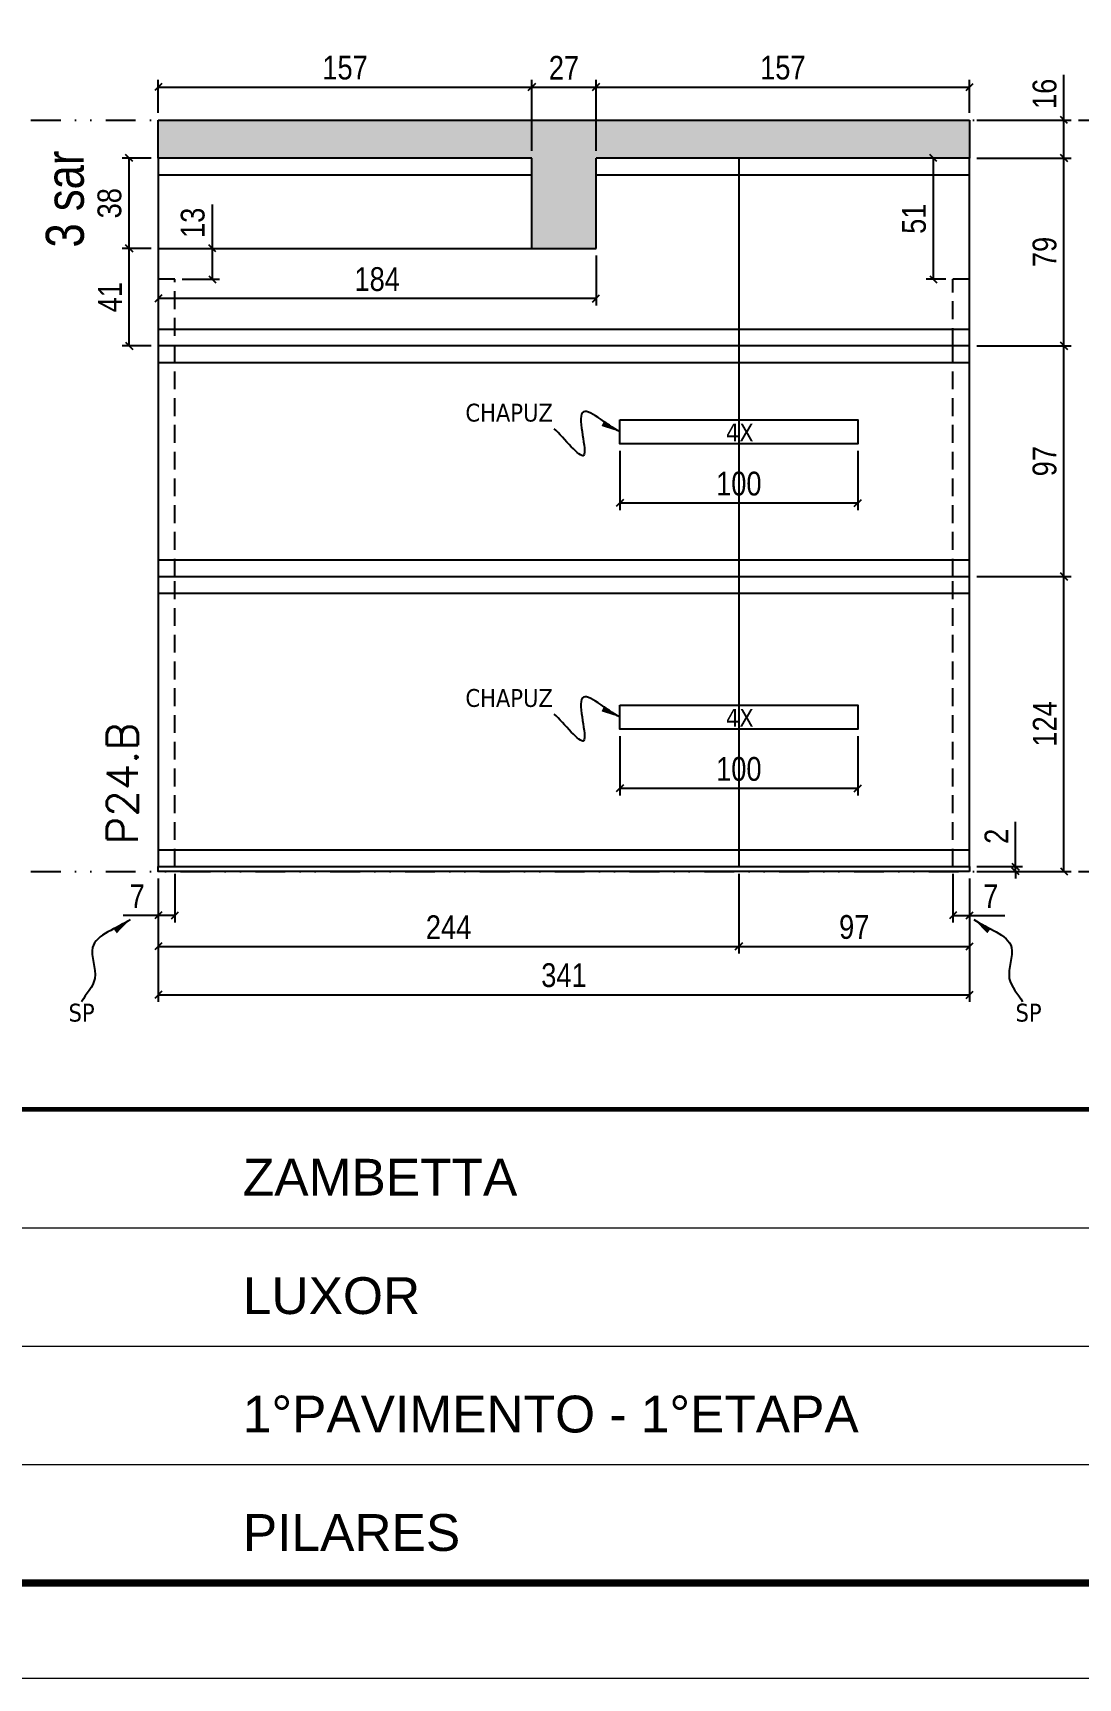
# Model space of a CAD drawing. Extents: x 14400 to 24104, y -21631 to 6985.
# Drawn here: x 19792 to 20232, y -957 to -265 of the extents above; entities that cross this region are included whole.
import ezdxf

# ---------------------------------------------------------------- set-up
doc = ezdxf.new("R2010")
doc.units = 0
for name, pattern in [('CONTINUO', [0]), ('DASHED', [0.75, 0.5, -0.25]), ('DIVIDE2', [0.625, 0.25, -0.125, 0, -0.125, 0, -0.125]), ('HIDDEN', [0.375, 0.25, -0.125])]:
    doc.linetypes.add(name, pattern=pattern)
for name, color, linetype in [('COTA', 241, 'Continuous'), ('NOMENCLATURA', 7, 'Continuous'), ('Nível', 160, 'Continuous'), ('Painéis', 200, 'Continuous'), ('SARR_2.2x10', 60, 'Continuous'), ('SARR_2.2x7', 40, 'Continuous'), ('texto', 7, 'Continuous')]:
    doc.layers.add(name, color=color, linetype=linetype)
for name, color, linetype, lineweight in [('Folhas', 255, 'Continuous', 9), ('SARRAFO DE PRESSAO', 251, 'DASHED', 9), ('Texto Seção', 7, 'Continuous', 15)]:
    doc.layers.add(name, color=color, linetype=linetype, lineweight=lineweight)
doc.styles.add('ARIAL', font='arial.ttf')
doc.styles.add('ARIAL_NARROW', font='ARIALN.TTF', dxfattribs={"height": 0.2})
doc.styles.add('COTA TECNICA', font='techl___.ttf', dxfattribs={"height": 10})
doc.styles.add('COTA TECNICA-50', font='techl___.ttf', dxfattribs={"height": 10})
doc.styles.add('REGUA-120', font='ROMANS.shx', dxfattribs={"height": 15})
doc.styles.get("Standard").update_dxf_attribs({"font": 'arial.ttf'})
doc.dimstyles.new('COTA PAINEL-50', dxfattribs={"dimtxt": 10, "dimasz": 3, "dimexe": 3, "dimexo": 3, "dimgap": 3, "dimtad": 1, "dimdec": 1, "dimzin": 12, "dimdsep": 46, "dimtxsty": 'COTA TECNICA-50', "dimblk1": 'OBLIQUE', "dimblk2": 'OBLIQUE', "dimsah": 1, "dimcen": 0.9, "dimclrd": 4, "dimclre": 4, "dimclrt": 240, "dimadec": 1, "dimazin": 3, "dimtfac": 1, "dimtdec": 1, "dimtmove": 0, "dimatfit": 3, "dimfxl": 1, "dimtolj": 1, "dimtzin": 12, "dimarcsym": 0})
doc.dimstyles.new('PAINEL', dxfattribs={"dimtxt": 10, "dimasz": 3, "dimexe": 3, "dimexo": 3, "dimgap": 3, "dimtad": 1, "dimdec": 1, "dimzin": 12, "dimdsep": 46, "dimtxsty": 'COTA TECNICA', "dimblk1": 'OBLIQUE', "dimblk2": 'OBLIQUE', "dimsah": 1, "dimcen": 0.9, "dimclrd": 4, "dimclre": 4, "dimclrt": 240, "dimadec": 1, "dimazin": 3, "dimtfac": 1, "dimtdec": 1, "dimtmove": 0, "dimatfit": 3, "dimfxl": 1, "dimtolj": 1, "dimtzin": 12, "dimarcsym": 0})
doc.dimstyles.get("Standard").update_dxf_attribs({"dimtxt": 0.18, "dimasz": 0.18, "dimexe": 0.18, "dimexo": 0.0625, "dimgap": 0.09, "dimtad": 0, "dimtih": 1, "dimtoh": 1, "dimdec": 4, "dimzin": 0, "dimdsep": 46, "dimtxsty": 'Standard', "dimcen": 0.09, "dimadec": 0, "dimazin": 0, "dimtfac": 1, "dimtdec": 4, "dimtofl": 0, "dimtmove": 0, "dimatfit": 3, "dimfxl": 1, "dimtolj": 1, "dimtzin": 0, "dimarcsym": 0})

# ---------------------------------------------------------------- blocks, each defined once
blk = doc.blocks.new('9999999999')
at = {"color": 30, "linetype": 'CONTINUO'}
for p, q in [((98564.56, 34379.64), (99583.98, 34379.64)), ((98564.56, 34329.83), (99487.98, 34329.83)), ((98564.56, 34280.02), (99487.98, 34280.02))]:
    blk.add_line(p, q, dxfattribs=at)
at = {"color": 30, "linetype": 'CONTINUO', "const_width": 2}
blk.add_lwpolyline([(99583.98, 34230.21), (99583.98, 34414.45, 0.414214), (99568.98, 34429.45), (98228.98, 34429.45, 0.414214), (98213.98, 34414.45), (98213.98, 34245.21, 0.414214), (98228.98, 34230.21), (99583.98, 34230.21)], format="xyb", dxfattribs=at)
at = {"layer": 'Folhas'}
blk.add_lwpolyline([(98138.98, 34190.21), (99623.98, 34190.21), (99623.98, 35240.21), (98138.98, 35240.21)], close=True, dxfattribs=at)
at = {"layer": 'Folhas', "color": 30, "const_width": 3}
blk.add_lwpolyline([(98213.98, 34230.21), (99583.98, 34230.21), (99583.98, 35200.21), (98213.98, 35200.21)], close=True, dxfattribs=at)
at = {"color": 7, "linetype": 'Continuous', "ltscale": 5, "style": 'ARIAL'}
for s, height, p in [('ZAMBETTA', 15.483, (98837.68, 34393.13)), ('LUXOR', 15.483, (98837.68, 34343.32)), ('1°PAVIMENTO - 1°ETAPA', 15.4829, (98837.68, 34293.51)), ('PILARES', 15.483, (98837.68, 34243.7))]:
    blk.add_text(s, height=height, dxfattribs=at).set_placement(p)
blk = doc.blocks.new('_Oblique')
at = {"color": 0, "linetype": 'ByBlock', "lineweight": -2}
blk.add_line((-0.5, -0.5), (0.5, 0.5), dxfattribs=at)
blk = doc.blocks.new('*D1555')
at = {"layer": 'COTA', "color": 4, "lineweight": -2, "transparency": 16777216}
for p, q in [((19845.13, -620.44), (19845.13, -638.95)), ((19852.13, -618.44), (19852.13, -638.95)), ((19845.13, -635.95), (19830.4, -635.95)), ((19852.13, -635.95), (19845.13, -635.95))]:
    blk.add_line(p, q, dxfattribs=at)
at = {"layer": 'Defpoints', "color": 0, "transparency": 16777216}
for p in [(19852.13, -615.44), (19845.13, -617.44), (19845.13, -635.95)]:
    blk.add_point(p, dxfattribs=at)
at = {"layer": 'COTA', "color": 4, "lineweight": -2, "transparency": 16777216, "xscale": 3, "yscale": 3, "zscale": 3, "rotation": 180}
blk.add_blockref('_Oblique', (19845.13, -635.95), dxfattribs=at)
at = {"layer": 'COTA', "color": 4, "lineweight": -2, "transparency": 16777216, "xscale": 3, "yscale": 3, "zscale": 3}
blk.add_blockref('_Oblique', (19852.13, -635.95), dxfattribs=at)
at = {"layer": 'COTA', "color": 240, "transparency": 16777216, "insert": (19836.27, -627.88), "char_height": 10, "attachment_point": 5, "style": 'COTA TECNICA-50'}
blk.add_mtext('\\A1;7', dxfattribs=at)
blk = doc.blocks.new('*D1556')
at = {"layer": 'COTA', "color": 4, "lineweight": -2, "transparency": 16777216}
for p, q in [((20179.13, -618.44), (20179.13, -638.95)), ((20186.13, -620.44), (20186.13, -638.95)), ((20179.13, -635.95), (20186.13, -635.95)), ((20186.13, -635.95), (20200.86, -635.95))]:
    blk.add_line(p, q, dxfattribs=at)
at = {"layer": 'Defpoints', "color": 0, "transparency": 16777216}
for p in [(20179.13, -615.44), (20186.13, -617.44), (20186.13, -635.95)]:
    blk.add_point(p, dxfattribs=at)
at = {"layer": 'COTA', "color": 4, "lineweight": -2, "transparency": 16777216, "xscale": 3, "yscale": 3, "zscale": 3, "rotation": 180}
blk.add_blockref('_Oblique', (20179.13, -635.95), dxfattribs=at)
at = {"layer": 'COTA', "color": 4, "lineweight": -2, "transparency": 16777216, "xscale": 3, "yscale": 3, "zscale": 3}
blk.add_blockref('_Oblique', (20186.13, -635.95), dxfattribs=at)
at = {"layer": 'COTA', "color": 240, "transparency": 16777216, "insert": (20195, -627.88), "char_height": 10, "attachment_point": 5, "style": 'COTA TECNICA-50'}
blk.add_mtext('\\A1;7', dxfattribs=at)
blk = doc.blocks.new('*D1557')
at = {"layer": 'COTA', "color": 4, "lineweight": -2, "transparency": 16777216}
for p, q in [((20205.39, -615.44), (20205.39, -596.64)), ((20189.13, -615.44), (20208.39, -615.44)), ((20205.39, -617.44), (20205.39, -615.44)), ((20189.13, -617.44), (20208.39, -617.44)), ((20205.39, -617.44), (20205.39, -620.44))]:
    blk.add_line(p, q, dxfattribs=at)
at = {"layer": 'Defpoints', "color": 0, "transparency": 16777216}
for p in [(20186.13, -615.44), (20186.13, -617.44), (20205.39, -617.44)]:
    blk.add_point(p, dxfattribs=at)
at = {"layer": 'COTA', "color": 4, "lineweight": -2, "transparency": 16777216, "xscale": 3, "yscale": 3, "zscale": 3}
for p, rotation in [((20205.39, -615.44), 270), ((20205.39, -617.44), 90)]:
    blk.add_blockref('_Oblique', p, dxfattribs=dict(at, rotation=rotation))
at = {"layer": 'COTA', "color": 240, "transparency": 16777216, "insert": (20197.39, -602.69), "char_height": 10, "attachment_point": 5, "rotation": 90, "style": 'COTA TECNICA-50'}
blk.add_mtext('\\A1;2', dxfattribs=at)
blk = doc.blocks.new('*D1558')
at = {"layer": 'COTA', "color": 4, "lineweight": -2, "transparency": 16777216}
for p, q in [((19845.13, -620.44), (19845.13, -652)), ((20089.13, -618.44), (20089.13, -652)), ((19845.13, -649), (20089.13, -649))]:
    blk.add_line(p, q, dxfattribs=at)
at = {"layer": 'Defpoints', "color": 0, "transparency": 16777216}
for p in [(20089.13, -615.44), (19845.13, -617.44), (20089.13, -649)]:
    blk.add_point(p, dxfattribs=at)
at = {"layer": 'COTA', "color": 4, "lineweight": -2, "transparency": 16777216, "xscale": 3, "yscale": 3, "zscale": 3, "rotation": 180}
blk.add_blockref('_Oblique', (19845.13, -649), dxfattribs=at)
at = {"layer": 'COTA', "color": 4, "lineweight": -2, "transparency": 16777216, "xscale": 3, "yscale": 3, "zscale": 3}
blk.add_blockref('_Oblique', (20089.13, -649), dxfattribs=at)
at = {"layer": 'COTA', "color": 240, "transparency": 16777216, "insert": (19967.13, -640.92), "char_height": 10, "attachment_point": 5, "style": 'COTA TECNICA-50'}
blk.add_mtext('\\A1;244', dxfattribs=at)
blk = doc.blocks.new('*D1559')
at = {"layer": 'COTA', "color": 4, "lineweight": -2, "transparency": 16777216}
for p, q in [((20089.13, -618.44), (20089.13, -652)), ((20186.13, -620.44), (20186.13, -652)), ((20089.13, -649), (20186.13, -649))]:
    blk.add_line(p, q, dxfattribs=at)
at = {"layer": 'Defpoints', "color": 0, "transparency": 16777216}
for p in [(20089.13, -615.44), (20186.13, -617.44), (20186.13, -649)]:
    blk.add_point(p, dxfattribs=at)
at = {"layer": 'COTA', "color": 4, "lineweight": -2, "transparency": 16777216, "xscale": 3, "yscale": 3, "zscale": 3, "rotation": 180}
blk.add_blockref('_Oblique', (20089.13, -649), dxfattribs=at)
at = {"layer": 'COTA', "color": 4, "lineweight": -2, "transparency": 16777216, "xscale": 3, "yscale": 3, "zscale": 3}
blk.add_blockref('_Oblique', (20186.13, -649), dxfattribs=at)
at = {"layer": 'COTA', "color": 240, "transparency": 16777216, "insert": (20137.63, -640.89), "char_height": 10, "attachment_point": 5, "style": 'COTA TECNICA-50'}
blk.add_mtext('\\A1;97', dxfattribs=at)
blk = doc.blocks.new('*D1560')
at = {"layer": 'COTA', "color": 4, "linetype": 'ByBlock', "lineweight": -2, "transparency": 16777216}
for p, q in [((20039.13, -560.6), (20039.13, -585.52)), ((20139.13, -560.6), (20139.13, -585.52)), ((20139.13, -582.52), (20039.13, -582.52))]:
    blk.add_line(p, q, dxfattribs=at)
at = {"layer": 'Defpoints', "color": 0, "linetype": 'ByBlock', "transparency": 16777216}
for p in [(20039.13, -557.6), (20139.13, -557.6), (20039.13, -582.52)]:
    blk.add_point(p, dxfattribs=at)
at = {"layer": 'COTA', "color": 4, "linetype": 'ByBlock', "lineweight": -2, "transparency": 16777216, "xscale": 3, "yscale": 3, "zscale": 3, "rotation": 180}
blk.add_blockref('_Oblique', (20039.13, -582.52), dxfattribs=at)
at = {"layer": 'COTA', "color": 4, "linetype": 'ByBlock', "lineweight": -2, "transparency": 16777216, "xscale": 3, "yscale": 3, "zscale": 3}
blk.add_blockref('_Oblique', (20139.13, -582.52), dxfattribs=at)
at = {"layer": 'COTA', "color": 240, "linetype": 'ByBlock', "transparency": 16777216, "insert": (20089.13, -574.42), "char_height": 10, "attachment_point": 5, "style": 'COTA TECNICA'}
blk.add_mtext('\\A1;100', dxfattribs=at)
blk = doc.blocks.new('*D1561')
at = {"layer": 'COTA', "color": 4, "lineweight": -2, "transparency": 16777216}
for p, q in [((20189.13, -493.44), (20228.78, -493.44)), ((20225.78, -617.44), (20225.78, -493.44)), ((20189.13, -617.44), (20228.78, -617.44))]:
    blk.add_line(p, q, dxfattribs=at)
at = {"layer": 'Defpoints', "color": 0, "transparency": 16777216}
for p in [(20186.13, -493.44), (20225.78, -493.44), (20186.13, -617.44)]:
    blk.add_point(p, dxfattribs=at)
at = {"layer": 'COTA', "color": 4, "lineweight": -2, "transparency": 16777216, "xscale": 3, "yscale": 3, "zscale": 3}
for p, rotation in [((20225.78, -493.44), 90), ((20225.78, -617.44), 270)]:
    blk.add_blockref('_Oblique', p, dxfattribs=dict(at, rotation=rotation))
at = {"layer": 'COTA', "color": 240, "transparency": 16777216, "insert": (20217.7, -555.44), "char_height": 10, "attachment_point": 5, "rotation": 90, "style": 'COTA TECNICA'}
blk.add_mtext('\\A1;124', dxfattribs=at)
blk = doc.blocks.new('*D1562')
at = {"layer": 'COTA', "color": 4, "lineweight": -2, "transparency": 16777216}
for p, q in [((19845.13, -620.44), (19845.13, -672.37)), ((20186.13, -620.44), (20186.13, -672.37)), ((19845.13, -669.37), (20186.13, -669.37))]:
    blk.add_line(p, q, dxfattribs=at)
at = {"layer": 'Defpoints', "color": 0, "transparency": 16777216}
for p in [(19845.13, -617.44), (20186.13, -617.44), (20186.13, -669.37)]:
    blk.add_point(p, dxfattribs=at)
at = {"layer": 'COTA', "color": 4, "lineweight": -2, "transparency": 16777216, "xscale": 3, "yscale": 3, "zscale": 3, "rotation": 180}
blk.add_blockref('_Oblique', (19845.13, -669.37), dxfattribs=at)
at = {"layer": 'COTA', "color": 4, "lineweight": -2, "transparency": 16777216, "xscale": 3, "yscale": 3, "zscale": 3}
blk.add_blockref('_Oblique', (20186.13, -669.37), dxfattribs=at)
at = {"layer": 'COTA', "color": 240, "transparency": 16777216, "insert": (20015.63, -661.15), "char_height": 10, "attachment_point": 5, "style": 'COTA TECNICA'}
blk.add_mtext('\\A1;341', dxfattribs=at)
blk = doc.blocks.new('*D1563')
at = {"layer": 'COTA', "color": 4, "lineweight": -2, "transparency": 16777216}
for p, q in [((20189.13, -396.44), (20228.78, -396.44)), ((20225.78, -493.44), (20225.78, -396.44)), ((20189.13, -493.44), (20228.78, -493.44))]:
    blk.add_line(p, q, dxfattribs=at)
at = {"layer": 'Defpoints', "color": 0, "transparency": 16777216}
for p in [(20186.13, -396.44), (20225.78, -396.44), (20186.13, -493.44)]:
    blk.add_point(p, dxfattribs=at)
at = {"layer": 'COTA', "color": 4, "lineweight": -2, "transparency": 16777216, "xscale": 3, "yscale": 3, "zscale": 3}
for p, rotation in [((20225.78, -396.44), 90), ((20225.78, -493.44), 270)]:
    blk.add_blockref('_Oblique', p, dxfattribs=dict(at, rotation=rotation))
at = {"layer": 'COTA', "color": 240, "transparency": 16777216, "insert": (20217.67, -444.94), "char_height": 10, "attachment_point": 5, "rotation": 90, "style": 'COTA TECNICA'}
blk.add_mtext('\\A1;97', dxfattribs=at)
blk = doc.blocks.new('*D1564')
at = {"layer": 'COTA', "color": 4, "linetype": 'ByBlock', "lineweight": -2, "transparency": 16777216}
for p, q in [((20039.13, -440.6), (20039.13, -465.52)), ((20139.13, -440.6), (20139.13, -465.52)), ((20139.13, -462.52), (20039.13, -462.52))]:
    blk.add_line(p, q, dxfattribs=at)
at = {"layer": 'Defpoints', "color": 0, "linetype": 'ByBlock', "transparency": 16777216}
for p in [(20039.13, -437.6), (20139.13, -437.6), (20039.13, -462.52)]:
    blk.add_point(p, dxfattribs=at)
at = {"layer": 'COTA', "color": 4, "linetype": 'ByBlock', "lineweight": -2, "transparency": 16777216, "xscale": 3, "yscale": 3, "zscale": 3, "rotation": 180}
blk.add_blockref('_Oblique', (20039.13, -462.52), dxfattribs=at)
at = {"layer": 'COTA', "color": 4, "linetype": 'ByBlock', "lineweight": -2, "transparency": 16777216, "xscale": 3, "yscale": 3, "zscale": 3}
blk.add_blockref('_Oblique', (20139.13, -462.52), dxfattribs=at)
at = {"layer": 'COTA', "color": 240, "linetype": 'ByBlock', "transparency": 16777216, "insert": (20089.13, -454.42), "char_height": 10, "attachment_point": 5, "style": 'COTA TECNICA'}
blk.add_mtext('\\A1;100', dxfattribs=at)
blk = doc.blocks.new('*D1565')
at = {"layer": 'COTA', "color": 4, "lineweight": -2, "transparency": 16777216}
for p, q in [((20189.13, -317.44), (20228.78, -317.44)), ((20225.78, -396.44), (20225.78, -317.44)), ((20189.13, -396.44), (20228.78, -396.44))]:
    blk.add_line(p, q, dxfattribs=at)
at = {"layer": 'Defpoints', "color": 0, "transparency": 16777216}
for p in [(20186.13, -317.44), (20225.78, -317.44), (20186.13, -396.44)]:
    blk.add_point(p, dxfattribs=at)
at = {"layer": 'COTA', "color": 4, "lineweight": -2, "transparency": 16777216, "xscale": 3, "yscale": 3, "zscale": 3}
for p, rotation in [((20225.78, -317.44), 90), ((20225.78, -396.44), 270)]:
    blk.add_blockref('_Oblique', p, dxfattribs=dict(at, rotation=rotation))
at = {"layer": 'COTA', "color": 240, "transparency": 16777216, "insert": (20217.67, -356.94), "char_height": 10, "attachment_point": 5, "rotation": 90, "style": 'COTA TECNICA'}
blk.add_mtext('\\A1;79', dxfattribs=at)
blk = doc.blocks.new('*D1566')
at = {"layer": 'COTA', "color": 4, "lineweight": -2, "transparency": 16777216}
for p, q in [((20225.78, -301.44), (20225.78, -282.43)), ((20189.13, -301.44), (20228.78, -301.44)), ((20225.78, -317.44), (20225.78, -301.44)), ((20189.13, -317.44), (20228.78, -317.44))]:
    blk.add_line(p, q, dxfattribs=at)
at = {"layer": 'Defpoints', "color": 0, "transparency": 16777216}
for p in [(20186.13, -301.44), (20225.78, -301.44), (20186.13, -317.44)]:
    blk.add_point(p, dxfattribs=at)
at = {"layer": 'COTA', "color": 4, "lineweight": -2, "transparency": 16777216, "xscale": 3, "yscale": 3, "zscale": 3}
for p, rotation in [((20225.78, -301.44), 90), ((20225.78, -317.44), 270)]:
    blk.add_blockref('_Oblique', p, dxfattribs=dict(at, rotation=rotation))
at = {"layer": 'COTA', "color": 240, "transparency": 16777216, "insert": (20217.67, -290.43), "char_height": 10, "attachment_point": 5, "rotation": 90, "style": 'COTA TECNICA'}
blk.add_mtext('\\A1;16', dxfattribs=at)
blk = doc.blocks.new('*D1573')
at = {"layer": 'COTA', "color": 4, "lineweight": -2, "transparency": 16777216}
for p, q in [((20176.13, -317.44), (20167.9, -317.44)), ((20170.9, -368.44), (20170.9, -317.44)), ((20176.13, -368.44), (20167.9, -368.44))]:
    blk.add_line(p, q, dxfattribs=at)
at = {"layer": 'Defpoints', "color": 0, "transparency": 16777216}
for p in [(20170.9, -317.44), (20179.13, -317.44), (20179.13, -368.44)]:
    blk.add_point(p, dxfattribs=at)
at = {"layer": 'COTA', "color": 4, "lineweight": -2, "transparency": 16777216, "xscale": 3, "yscale": 3, "zscale": 3}
for p, rotation in [((20170.9, -317.44), 90), ((20170.9, -368.44), 270)]:
    blk.add_blockref('_Oblique', p, dxfattribs=dict(at, rotation=rotation))
at = {"layer": 'COTA', "color": 240, "transparency": 16777216, "insert": (20162.79, -342.94), "char_height": 10, "attachment_point": 5, "rotation": 90, "style": 'COTA TECNICA'}
blk.add_mtext('\\A1;51', dxfattribs=at)
blk = doc.blocks.new('*D1574')
at = {"layer": 'COTA', "color": 4, "lineweight": -2, "transparency": 16777216}
for p, q in [((19842.13, -355.44), (19829.88, -355.44)), ((19832.88, -396.44), (19832.88, -355.44)), ((19842.13, -396.44), (19829.88, -396.44))]:
    blk.add_line(p, q, dxfattribs=at)
at = {"layer": 'Defpoints', "color": 0, "transparency": 16777216}
for p in [(19832.88, -355.44), (19845.13, -355.44), (19845.13, -396.44)]:
    blk.add_point(p, dxfattribs=at)
at = {"layer": 'COTA', "color": 4, "lineweight": -2, "transparency": 16777216, "xscale": 3, "yscale": 3, "zscale": 3}
for p, rotation in [((19832.88, -355.44), 90), ((19832.88, -396.44), 270)]:
    blk.add_blockref('_Oblique', p, dxfattribs=dict(at, rotation=rotation))
at = {"layer": 'COTA', "color": 240, "transparency": 16777216, "insert": (19824.81, -375.94), "char_height": 10, "attachment_point": 5, "rotation": 90, "style": 'COTA TECNICA'}
blk.add_mtext('\\A1;41', dxfattribs=at)
blk = doc.blocks.new('*D1567')
at = {"layer": 'COTA', "color": 4, "lineweight": -2, "transparency": 16777216}
for p, q in [((19842.13, -317.44), (19829.88, -317.44)), ((19832.88, -355.44), (19832.88, -317.44)), ((19842.13, -355.44), (19829.88, -355.44))]:
    blk.add_line(p, q, dxfattribs=at)
at = {"layer": 'Defpoints', "color": 0, "transparency": 16777216}
for p in [(19832.88, -317.44), (19845.13, -317.44), (19845.13, -355.44)]:
    blk.add_point(p, dxfattribs=at)
at = {"layer": 'COTA', "color": 4, "lineweight": -2, "transparency": 16777216, "xscale": 3, "yscale": 3, "zscale": 3}
for p, rotation in [((19832.88, -317.44), 90), ((19832.88, -355.44), 270)]:
    blk.add_blockref('_Oblique', p, dxfattribs=dict(at, rotation=rotation))
at = {"layer": 'COTA', "color": 240, "transparency": 16777216, "insert": (19824.64, -336.44), "char_height": 10, "attachment_point": 5, "rotation": 90, "style": 'COTA TECNICA'}
blk.add_mtext('\\A1;38', dxfattribs=at)
blk = doc.blocks.new('*D1568')
at = {"layer": 'COTA', "color": 4, "lineweight": -2, "transparency": 16777216}
for p, q in [((19867.86, -355.44), (19867.86, -336.92)), ((19855.13, -355.44), (19870.86, -355.44)), ((19867.86, -368.44), (19867.86, -355.44)), ((19855.13, -368.44), (19870.86, -368.44))]:
    blk.add_line(p, q, dxfattribs=at)
at = {"layer": 'Defpoints', "color": 0, "transparency": 16777216}
for p in [(19852.13, -355.44), (19867.86, -355.44), (19852.13, -368.44)]:
    blk.add_point(p, dxfattribs=at)
at = {"layer": 'COTA', "color": 4, "lineweight": -2, "transparency": 16777216, "xscale": 3, "yscale": 3, "zscale": 3}
for p, rotation in [((19867.86, -355.44), 90), ((19867.86, -368.44), 270)]:
    blk.add_blockref('_Oblique', p, dxfattribs=dict(at, rotation=rotation))
at = {"layer": 'COTA', "color": 240, "transparency": 16777216, "insert": (19859.64, -344.68), "char_height": 10, "attachment_point": 5, "rotation": 90, "style": 'COTA TECNICA'}
blk.add_mtext('\\A1;13', dxfattribs=at)
blk = doc.blocks.new('*D1569')
at = {"layer": 'COTA', "color": 4, "lineweight": -2, "transparency": 16777216}
for p, q in [((19845.13, -298.44), (19845.13, -284.57)), ((19845.13, -287.57), (20002.13, -287.57)), ((20002.13, -314.44), (20002.13, -284.57))]:
    blk.add_line(p, q, dxfattribs=at)
at = {"layer": 'Defpoints', "color": 0, "transparency": 16777216}
for p in [(20002.13, -287.57), (19845.13, -301.44), (20002.13, -317.44)]:
    blk.add_point(p, dxfattribs=at)
at = {"layer": 'COTA', "color": 4, "lineweight": -2, "transparency": 16777216, "xscale": 3, "yscale": 3, "zscale": 3, "rotation": 180}
blk.add_blockref('_Oblique', (19845.13, -287.57), dxfattribs=at)
at = {"layer": 'COTA', "color": 4, "lineweight": -2, "transparency": 16777216, "xscale": 3, "yscale": 3, "zscale": 3}
blk.add_blockref('_Oblique', (20002.13, -287.57), dxfattribs=at)
at = {"layer": 'COTA', "color": 240, "transparency": 16777216, "insert": (19923.63, -279.46), "char_height": 10, "attachment_point": 5, "style": 'COTA TECNICA'}
blk.add_mtext('\\A1;157', dxfattribs=at)
blk = doc.blocks.new('*D1570')
at = {"layer": 'COTA', "color": 4, "lineweight": -2, "transparency": 16777216}
for p, q in [((20002.13, -314.44), (20002.13, -284.57)), ((20002.13, -287.57), (20029.13, -287.57)), ((20029.13, -314.44), (20029.13, -284.57))]:
    blk.add_line(p, q, dxfattribs=at)
at = {"layer": 'Defpoints', "color": 0, "transparency": 16777216}
for p in [(20029.13, -287.57), (20002.13, -317.44), (20029.13, -317.44)]:
    blk.add_point(p, dxfattribs=at)
at = {"layer": 'COTA', "color": 4, "lineweight": -2, "transparency": 16777216, "xscale": 3, "yscale": 3, "zscale": 3, "rotation": 180}
blk.add_blockref('_Oblique', (20002.13, -287.57), dxfattribs=at)
at = {"layer": 'COTA', "color": 4, "lineweight": -2, "transparency": 16777216, "xscale": 3, "yscale": 3, "zscale": 3}
blk.add_blockref('_Oblique', (20029.13, -287.57), dxfattribs=at)
at = {"layer": 'COTA', "color": 240, "transparency": 16777216, "insert": (20015.63, -279.49), "char_height": 10, "attachment_point": 5, "style": 'COTA TECNICA'}
blk.add_mtext('\\A1;27', dxfattribs=at)
blk = doc.blocks.new('*D1571')
at = {"layer": 'COTA', "color": 4, "lineweight": -2, "transparency": 16777216}
for p, q in [((20029.13, -314.44), (20029.13, -284.57)), ((20029.13, -287.57), (20186.13, -287.57)), ((20186.13, -298.44), (20186.13, -284.57))]:
    blk.add_line(p, q, dxfattribs=at)
at = {"layer": 'Defpoints', "color": 0, "transparency": 16777216}
for p in [(20186.13, -287.57), (20186.13, -301.44), (20029.13, -317.44)]:
    blk.add_point(p, dxfattribs=at)
at = {"layer": 'COTA', "color": 4, "lineweight": -2, "transparency": 16777216, "xscale": 3, "yscale": 3, "zscale": 3, "rotation": 180}
blk.add_blockref('_Oblique', (20029.13, -287.57), dxfattribs=at)
at = {"layer": 'COTA', "color": 4, "lineweight": -2, "transparency": 16777216, "xscale": 3, "yscale": 3, "zscale": 3}
blk.add_blockref('_Oblique', (20186.13, -287.57), dxfattribs=at)
at = {"layer": 'COTA', "color": 240, "transparency": 16777216, "insert": (20107.63, -279.46), "char_height": 10, "attachment_point": 5, "style": 'COTA TECNICA'}
blk.add_mtext('\\A1;157', dxfattribs=at)
blk = doc.blocks.new('*D1572')
at = {"layer": 'COTA', "color": 4, "lineweight": -2, "transparency": 16777216}
for p, q in [((19845.13, -358.44), (19845.13, -379.51)), ((20029.13, -358.44), (20029.13, -379.51)), ((20029.13, -376.51), (19845.13, -376.51))]:
    blk.add_line(p, q, dxfattribs=at)
at = {"layer": 'Defpoints', "color": 0, "transparency": 16777216}
for p in [(19845.13, -355.44), (20029.13, -355.44), (19845.13, -376.51)]:
    blk.add_point(p, dxfattribs=at)
at = {"layer": 'COTA', "color": 4, "lineweight": -2, "transparency": 16777216, "xscale": 3, "yscale": 3, "zscale": 3, "rotation": 180}
blk.add_blockref('_Oblique', (19845.13, -376.51), dxfattribs=at)
at = {"layer": 'COTA', "color": 4, "lineweight": -2, "transparency": 16777216, "xscale": 3, "yscale": 3, "zscale": 3}
blk.add_blockref('_Oblique', (20029.13, -376.51), dxfattribs=at)
at = {"layer": 'COTA', "color": 240, "transparency": 16777216, "insert": (19937.13, -368.41), "char_height": 10, "attachment_point": 5, "style": 'COTA TECNICA'}
blk.add_mtext('\\A1;184', dxfattribs=at)

msp = doc.modelspace()

# ---------------------------------------------------------------- hatches: boundary and pattern name
at = {"layer": 'COTA'}
h = msp.add_hatch(dxfattribs=at)
h.set_pattern_fill('AR-CONC', color=256, scale=0.03)
h.set_pattern_definition([(50, (476.989, 0), (5.4655401, -0.4781726), [0.5715, -6.2865]), (355, (476.989, 0), (-1.0573026, 5.7317054), [0.4572, -5.0292175]), (100.451445, (477.4443, -0.04), (4.4082374, 5.2535326), [0.4857003, -5.3427073]), (46.1842, (476.989, 1.524), (8.1323712, -1.2612698), [0.85725, -9.42975]), (96.635558, (477.6665, 1.419), (7.122124, 7.4227837), [0.7285507, -8.0140682]), (351.18415, (476.989, 1.524), (7.122124, 7.4227837), [0.685799, -7.543792]), (21, (477.751, 1.143), (4.5484317, -3.0679559), [0.5715, -6.2865]), (326, (477.751, 1.143), (1.8540609, 5.525639), [0.4572, -5.0292]), (71.451445, (478.13, 0.8873), (6.4024926, 2.457683), [0.4857003, -5.3426981]), (37.5, (476.9889, 0), (0.0926581, 2.53665117), [0, -4.96824, 0, -5.1054, 0, -5.04825]), (7.5, (476.9889, 0), (2.00458988, 3.00541724), [0, -2.91084, 0, -4.85394, 0, -1.92405]), (327.5, (475.2896, 0), (4.06771786, -0.17186232), [0, -1.905, 0, -5.9436, 0, -7.8867]), (317.5, (474.5276, 0), (4.44387544, 0.7627947), [0, -2.4765, 0, -3.94716, 0, -5.6007])])
h.paths.add_polyline_path([(20029.13, -317.44), (20186.13, -317.44), (20186.13, -301.44), (19845.13, -301.44), (19845.13, -317.44), (20002.13, -317.44), (20002.13, -355.44), (20029.13, -355.44)])

# ---------------------------------------------------------------- linework, layer by layer
for p, q in [((19845.13, -317.44), (19845.13, -301.44)), ((19845.13, -301.44), (20186.13, -301.44)), ((20186.13, -301.44), (20186.13, -317.44)), ((19852.13, -368.44), (19845.13, -368.44)), ((20186.13, -368.44), (20179.13, -368.44))]:
    msp.add_line(p, q, dxfattribs=at)
at = {"layer": 'Nível', "color": 4, "linetype": 'DIVIDE2', "ltscale": 50}
for p, q in [((19256.97, -301.44), (20626.97, -301.44)), ((19256.97, -617.44), (20626.97, -617.44))]:
    msp.add_line(p, q, dxfattribs=at)
at = {"layer": 'Painéis'}
for p, q in [((19845.13, -317.44), (19845.13, -615.44)), ((20002.13, -317.44), (19845.13, -317.44)), ((20002.13, -355.44), (20002.13, -317.44)), ((20186.13, -317.44), (20029.13, -317.44)), ((20029.13, -355.44), (20029.13, -317.44)), ((20089.13, -317.44), (20089.13, -615.44)), ((20186.13, -615.44), (20186.13, -317.44)), ((19845.13, -355.44), (20029.13, -355.44)), ((20186.13, -396.44), (19845.13, -396.44)), ((19845.13, -493.44), (20186.13, -493.44)), ((19845.13, -615.44), (20186.13, -615.44))]:
    msp.add_line(p, q, dxfattribs=at)
msp.add_lwpolyline([(20186.13, -617.44), (19845.13, -617.44), (19845.13, -615.44), (20186.13, -615.44)], close=True, dxfattribs=at)
at = {"layer": 'SARR_2.2x10'}
for points in [[(20039.13, -427.6), (20139.13, -427.6), (20139.13, -437.6), (20039.13, -437.6)], [(20039.13, -547.6), (20139.13, -547.6), (20139.13, -557.6), (20039.13, -557.6)]]:
    msp.add_lwpolyline(points, close=True, dxfattribs=at)
at = {"layer": 'SARR_2.2x7'}
for p, q in [((19845.13, -324.44), (20002.13, -324.44)), ((20029.13, -324.44), (20186.13, -324.44)), ((19845.13, -389.44), (20089.13, -389.44)), ((20089.13, -389.44), (20186.13, -389.44)), ((19845.13, -403.44), (20089.13, -403.44)), ((20089.13, -403.44), (20186.13, -403.44)), ((19845.13, -486.44), (20089.13, -486.44)), ((20089.13, -486.44), (20186.13, -486.44)), ((19845.13, -500.44), (20089.13, -500.44)), ((20089.13, -500.44), (20186.13, -500.44)), ((19845.13, -608.44), (20089.13, -608.44)), ((20089.13, -608.44), (20186.13, -608.44))]:
    msp.add_line(p, q, dxfattribs=at)
at = {"layer": 'SARR_2.2x7', "linetype": 'HIDDEN', "ltscale": 30}
for p, q in [((19852.13, -403.44), (19852.13, -368.44)), ((20179.13, -396.44), (20179.13, -368.44)), ((19852.13, -493.44), (19852.13, -396.44)), ((20179.13, -493.44), (20179.13, -396.44)), ((19852.13, -615.44), (19852.13, -493.44)), ((20179.13, -615.44), (20179.13, -493.44))]:
    msp.add_line(p, q, dxfattribs=at)

# ---------------------------------------------------------------- block references
at = {"layer": 'SARRAFO DE PRESSAO', "color": 6, "linetype": 'ByBlock'}
msp.add_blockref('9999999999', (-78957.01, -35146.93), dxfattribs=at)

# ---------------------------------------------------------------- texts
at = {"layer": 'NOMENCLATURA', "style": 'ARIAL_NARROW'}
msp.add_text('3 sar', height=16, rotation=90, dxfattribs=at).set_placement((19813.83, -355.07))
at = {"layer": 'texto', "color": 0, "char_height": 7.5, "attachment_point": 5}
for s, insert in [('{\\fTahoma|b0|i0|c0|p34;\\C4;CHAPUZ}', (19992.58, -424.58)), ('{\\fTahoma|b0|i0|c0|p34;\\C4;4X}', (20089.53, -432.89)), ('{\\fTahoma|b0|i0|c0|p34;\\C4;CHAPUZ}', (19992.58, -544.58)), ('{\\fTahoma|b0|i0|c0|p34;\\C4;4X}', (20089.53, -552.89)), ('{\\fTahoma|b0|i0|c0|p34;\\C4;SP}', (19812.89, -676.93)), ('{\\fTahoma|b0|i0|c0|p34;\\C4;SP}', (20210.91, -676.93))]:
    msp.add_mtext(s, dxfattribs=dict(at, insert=insert))
at = {"layer": 'Texto Seção', "insert": (19836.51, -606.19), "char_height": 13, "width": 285.3299, "attachment_point": 7, "rotation": 90, "style": 'REGUA-120'}
msp.add_mtext('P24.B', dxfattribs=at)

# ---------------------------------------------------------------- dimensions: what is measured, and where the dimension line sits
at = {"layer": 'COTA'}
for base, p1, p2, dimstyle, picture, middle in [((20002.13, -287.57), (19845.13, -301.44), (20002.13, -317.44), 'PAINEL', '*D1569', (19923.63, -279.46)), ((19845.13, -376.51), (20029.13, -355.44), (19845.13, -355.44), 'PAINEL', '*D1572', (19937.13, -368.41)), ((20089.13, -649), (19845.13, -617.44), (20089.13, -615.44), 'COTA PAINEL-50', '*D1558', (19967.13, -640.92)), ((20186.13, -649), (20089.13, -615.44), (20186.13, -617.44), 'COTA PAINEL-50', '*D1559', (20137.63, -640.89)), ((20186.13, -635.95), (20179.13, -615.44), (20186.13, -617.44), 'COTA PAINEL-50', '*D1556', (20195, -627.88)), ((20186.13, -669.37), (19845.13, -617.44), (20186.13, -617.44), 'PAINEL', '*D1562', (20015.63, -661.15))]:
    dim = msp.add_linear_dim(base=base, p1=p1, p2=p2, dimstyle=dimstyle, dxfattribs=at)
    dim.commit()
    dim.dimension.update_dxf_attribs({"geometry": picture, "text_midpoint": middle})
for base, p1, p2, picture, middle in [((20029.13, -287.57), (20002.13, -317.44), (20029.13, -317.44), '*D1570', (20015.63, -279.49)), ((20186.13, -287.57), (20029.13, -317.44), (20186.13, -301.44), '*D1571', (20107.63, -279.46))]:
    dim = msp.add_linear_dim(base=base, p1=p1, p2=p2, dimstyle='PAINEL', override={"dimtmove": 1}, dxfattribs=at)
    dim.commit()
    dim.dimension.update_dxf_attribs({"geometry": picture, "text_midpoint": middle})
for base, p1, p2, angle, dimstyle, picture, middle in [((20225.78, -301.44), (20186.13, -317.44), (20186.13, -301.44), 90, 'PAINEL', '*D1566', (20217.67, -290.43)), ((20170.9, -317.44), (20179.13, -368.44), (20179.13, -317.44), 90, 'PAINEL', '*D1573', (20162.79, -342.94)), ((20225.78, -317.44), (20186.13, -396.44), (20186.13, -317.44), 90, 'PAINEL', '*D1565', (20217.67, -356.94)), ((19867.86, -355.44), (19852.13, -368.44), (19852.13, -355.44), 90, 'PAINEL', '*D1568', (19859.64, -344.68)), ((19832.88, -355.44), (19845.13, -396.44), (19845.13, -355.44), 90, 'PAINEL', '*D1574', (19824.81, -375.94)), ((20225.78, -396.44), (20186.13, -493.44), (20186.13, -396.44), 90, 'PAINEL', '*D1563', (20217.67, -444.94)), ((20225.78, -493.44), (20186.13, -617.44), (20186.13, -493.44), 90, 'PAINEL', '*D1561', (20217.7, -555.44)), ((19845.13, -635.95), (19852.13, -615.44), (19845.13, -617.44), 180, 'COTA PAINEL-50', '*D1555', (19836.27, -627.88))]:
    dim = msp.add_linear_dim(base=base, p1=p1, p2=p2, angle=angle, dimstyle=dimstyle, dxfattribs=at)
    dim.commit()
    dim.dimension.update_dxf_attribs({"geometry": picture, "text_midpoint": middle})
dim = msp.add_linear_dim(base=(19832.88, -317.44), p1=(19845.13, -355.44), p2=(19845.13, -317.44), angle=90, dimstyle='PAINEL', override={"dimtmove": 1}, dxfattribs=at)
dim.commit()
dim.dimension.update_dxf_attribs({"geometry": '*D1567', "text_midpoint": (19824.64, -336.44)})
at = {"layer": 'COTA', "linetype": 'ByBlock'}
for base, p1, p2, picture, middle in [((20039.13, -462.52), (20139.13, -437.6), (20039.13, -437.6), '*D1564', (20089.13, -454.42)), ((20039.13, -582.52), (20139.13, -557.6), (20039.13, -557.6), '*D1560', (20089.13, -574.42))]:
    dim = msp.add_linear_dim(base=base, p1=p1, p2=p2, dimstyle='PAINEL', dxfattribs=at)
    dim.commit()
    dim.dimension.update_dxf_attribs({"geometry": picture, "text_midpoint": middle})
at = {"layer": 'COTA'}
dim = msp.add_linear_dim(base=(20205.39, -617.44), p1=(20186.13, -615.44), p2=(20186.13, -617.44), angle=90, dimstyle='COTA PAINEL-50', dxfattribs=at)
dim.commit()
dim.dimension.update_dxf_attribs({"geometry": '*D1557', "text_midpoint": (20205.39, -602.69), "dimtype": 160})

# ---------------------------------------------------------------- leaders
at = {"layer": 'COTA', "path_type": 1}
for points in [[(20039.13, -432.6), (20023.35, -424.58), (20023.93, -442.45), (20011.5, -431.31)], [(20039.13, -552.6), (20023.35, -544.58), (20023.93, -562.45), (20011.5, -551.31)], [(19833.3, -637.62), (19817.52, -649.46), (19818.44, -662.46), (19812.89, -672.24)], [(20187.96, -637.62), (20203.75, -649.46), (20202.82, -662.46), (20208.38, -672.24)]]:
    msp.add_leader(points, dimstyle='Standard', override={"dimasz": 8}, dxfattribs=at)

doc.saveas('drawing.dxf')
